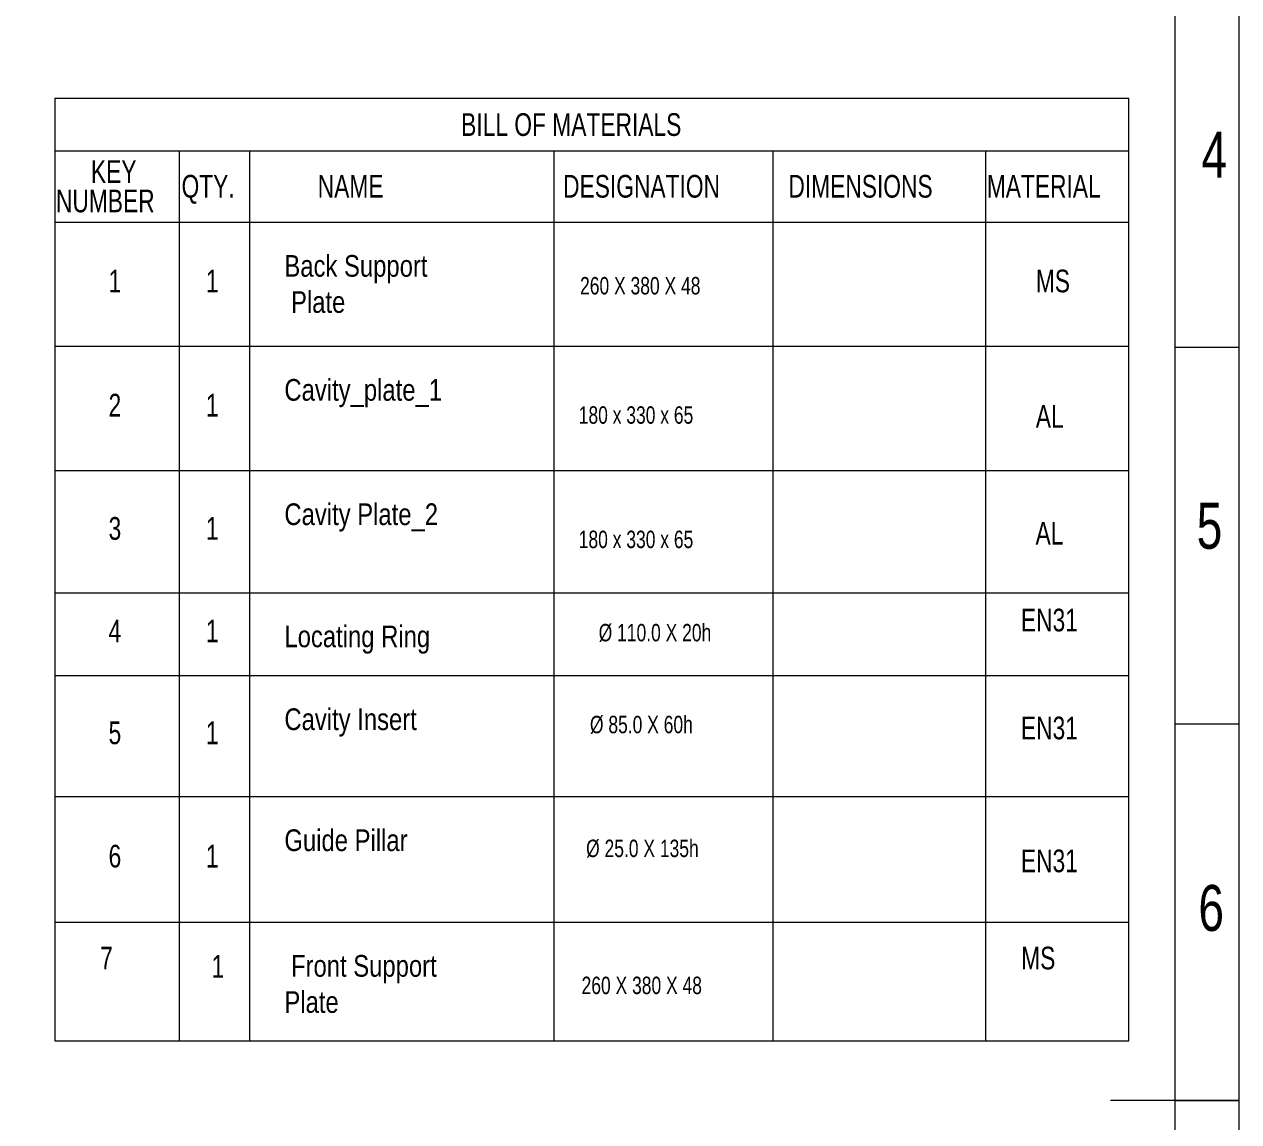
# Model space of a CAD drawing. Header units: millimetres. Extents: x -4200 to 3581, y -7493 to -4075.
# Drawn here: x -3430.5 to -3101, y -6775.3 to -6477.7 of the extents above; entities that cross this region are included whole.
import ezdxf
from ezdxf.enums import TextEntityAlignment as Align

# ---------------------------------------------------------------- set-up
doc = ezdxf.new("R2010")
doc.units = ezdxf.units.MM
doc.header["$LTSCALE"] = 0.7
doc.linetypes.add('SLD-SOLID', pattern=[0])
for name, color, linetype in [('BORDER', 174, 'Continuous'), ('DIM_&_NOTES', 5, 'Continuous'), ('txt', 20, 'Continuous')]:
    doc.layers.add(name, color=color, linetype=linetype)
doc.layers.add('out txt', color=202, linetype='Continuous', lineweight=13)
doc.styles.add('SLDTEXTSTYLE0', font='TXT', dxfattribs={"width": 0.75})
doc.styles.add('SLDTEXTSTYLE1', font='TXT', dxfattribs={"width": 0.822222})

# ---------------------------------------------------------------- blocks, each defined once
blk = doc.blocks.new('out border')
at = {"layer": 'out txt', "linetype": 'SLD-SOLID'}
for p, q in [((688.92, 505.03), (688.92, -505.03)), ((688.92, 175.97), (703.88, 175.97)), ((688.92, 175.97), (703.88, 175.97)), ((688.92, 87.99), (703.88, 87.99)), ((688.92, 87.99), (703.88, 87.99)), ((703.88, 0), (673.96, 0)), ((688.92, 0), (703.88, 0))]:
    blk.add_line(p, q, dxfattribs=at)
blk.add_lwpolyline([(-29.92, -519.99), (-29.92, 519.99), (703.88, 519.99), (703.88, -519.99)], close=True, dxfattribs=at)
at = {"layer": 'out txt', "linetype": 'Continuous', "char_height": 10.73, "attachment_point": 2, "style": 'SLDTEXTSTYLE0'}
for s, insert in [('4', (698.17, 226.32)), ('5', (697.05, 139.62)), ('6', (697.45, 50.35))]:
    blk.add_mtext(s, dxfattribs=dict(at, insert=insert))

msp = doc.modelspace()

# ---------------------------------------------------------------- linework, layer by layer
at = {"layer": 'DIM_&_NOTES', "color": 3, "lineweight": 9}
for p, q in [((-3422.24, -6497.73), (-3422.24, -6753.4)), ((-3422.24, -6497.73), (-3130.81, -6497.73)), ((-3130.81, -6753.4), (-3130.81, -6497.73)), ((-3130.81, -6512.08), (-3422.24, -6512.08)), ((-3388.47, -6512.08), (-3388.47, -6531.37)), ((-3369.4, -6512.08), (-3369.4, -6531.37)), ((-3286.83, -6512.08), (-3286.83, -6531.37)), ((-3227.46, -6512.08), (-3227.46, -6531.37)), ((-3169.7, -6512.08), (-3169.7, -6531.37)), ((-3422.24, -6531.37), (-3130.81, -6531.37)), ((-3388.47, -6531.37), (-3388.47, -6753.4)), ((-3369.4, -6531.37), (-3369.4, -6753.4)), ((-3286.83, -6531.37), (-3286.83, -6753.4)), ((-3227.46, -6531.37), (-3227.46, -6753.4)), ((-3169.7, -6531.37), (-3169.7, -6753.4)), ((-3422.24, -6565), (-3130.81, -6565)), ((-3422.24, -6598.73), (-3130.81, -6598.73)), ((-3422.24, -6631.86), (-3130.81, -6631.86)), ((-3422.24, -6654.33), (-3130.81, -6654.33)), ((-3422.24, -6687.15), (-3130.81, -6687.15)), ((-3422.24, -6721.23), (-3130.81, -6721.23)), ((-3422.24, -6753.4), (-3130.81, -6753.4))]:
    msp.add_line(p, q, dxfattribs=at)

# ---------------------------------------------------------------- block references
at = {"layer": 'out txt', "xscale": 1.16111355444, "yscale": 1.16111355444, "zscale": 1.16111355444}
msp.add_blockref('out border', (-3918.32, -6769.59), dxfattribs=at)

# ---------------------------------------------------------------- texts
at = {"layer": 'BORDER', "color": 2, "linetype": 'Continuous', "lineweight": 9, "style": 'SLDTEXTSTYLE0', "width": 0.75}
for s, p in [('260 X 380 X 48', (-3279.72, -6552.37)), ('180 x 330 x 65', (-3280.08, -6587.44)), ('180 x 330 x 65', (-3280.08, -6621.17)), ('%%C 110.0 X 20h', (-3274.67, -6646.46)), ('%%C 85.0 X 60h', (-3277.04, -6671.39)), ('%%C 25.0 X 135h', (-3278.08, -6704.98)), ('260 X 380 X 48', (-3279.31, -6742.14))]:
    msp.add_text(s, height=4.7228, dxfattribs=at).set_placement(p, align=Align.BOTTOM_LEFT)
at = {"layer": 'DIM_&_NOTES', "color": 3, "lineweight": 9, "char_height": 6.16, "attachment_point": 1, "style": 'SLDTEXTSTYLE0'}
for s, insert in [('BILL OF MATERIALS ', (-3311.98, -6501.8)), ('KEY', (-3412.41, -6514.56)), ('QTY.', (-3387.83, -6518.54)), ('NAME', (-3350.89, -6518.54)), ('DESIGNATION', (-3284.32, -6518.54)), ('DIMENSIONS', (-3223.2, -6518.54)), ('MATERIAL', (-3169.38, -6518.54)), ('NUMBER', (-3421.91, -6522.52)), ('1', (-3407.63, -6544.23)), ('1', (-3381.21, -6544.23)), ('MS', (-3156.08, -6544.23)), ('2', (-3407.63, -6577.91)), ('1', (-3381.21, -6577.91)), ('AL', (-3156.08, -6580.94)), ('3', (-3407.63, -6611.34)), ('1', (-3381.21, -6611.34)), ('AL', (-3156.15, -6612.64)), ('EN31', (-3160.12, -6636.19)), ('4', (-3407.63, -6639.14)), ('1', (-3381.21, -6639.14)), ('5', (-3407.63, -6666.78)), ('1', (-3381.21, -6666.78)), ('EN31', (-3160.12, -6665.47)), ('6', (-3407.63, -6700.23)), ('1', (-3381.21, -6700.23)), ('EN31', (-3160.12, -6701.51)), ('7', (-3409.91, -6727.87)), ('1', (-3379.68, -6730.14)), ('MS', (-3160.05, -6727.87))]:
    msp.add_mtext(s, dxfattribs=dict(at, insert=insert))
at = {"layer": 'txt', "lineweight": 9, "char_height": 5.88, "attachment_point": 1, "style": 'SLDTEXTSTYLE1'}
for s, insert in [('Back Support \\P Plate', (-3359.93, -6540.27)), ('Cavity_plate_1', (-3359.93, -6573.9)), ('Cavity Plate_2', (-3359.93, -6607.63)), ('Locating Ring', (-3359.93, -6640.76)), ('Cavity Insert', (-3359.93, -6663.23)), ('Guide Pillar', (-3359.93, -6696.05)), (' Front Support \\PPlate', (-3359.93, -6730.13))]:
    msp.add_mtext(s, dxfattribs=dict(at, insert=insert))

doc.saveas('drawing.dxf')
